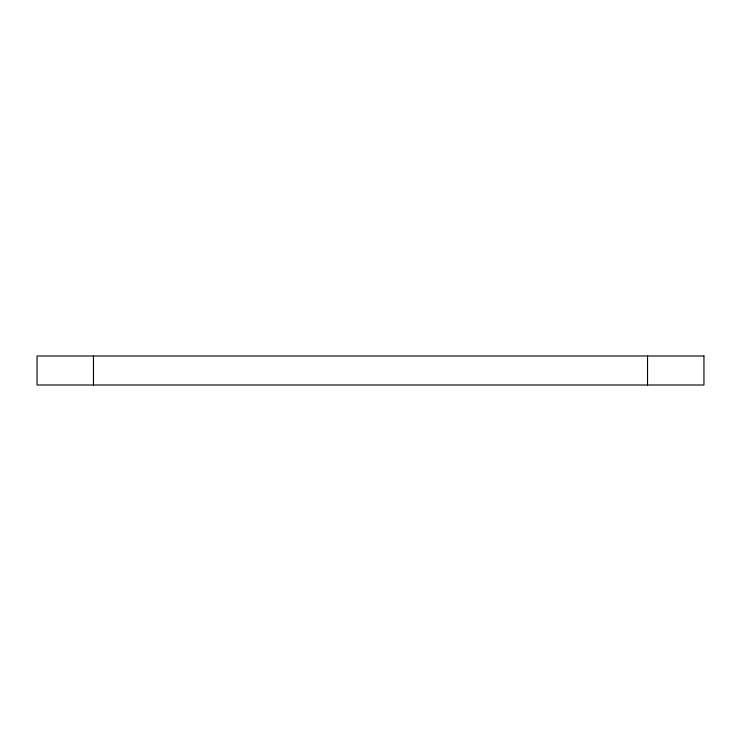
<?xml version="1.0" encoding="UTF-8"?>
<svg xmlns="http://www.w3.org/2000/svg" width="741" height="741" viewBox="0 0 741 741"><rect width="100%" height="100%" fill="white"/><g stroke="black" fill="none" stroke-linecap="round" stroke-linejoin="round"><path stroke-width="1.11" d="M647.532 355.995L647.532 385.005M93.468 355.995L93.468 385.005M703.95 355.995L37.05 355.995L37.05 385.005L703.95 385.005L703.95 355.995"/></g></svg>
